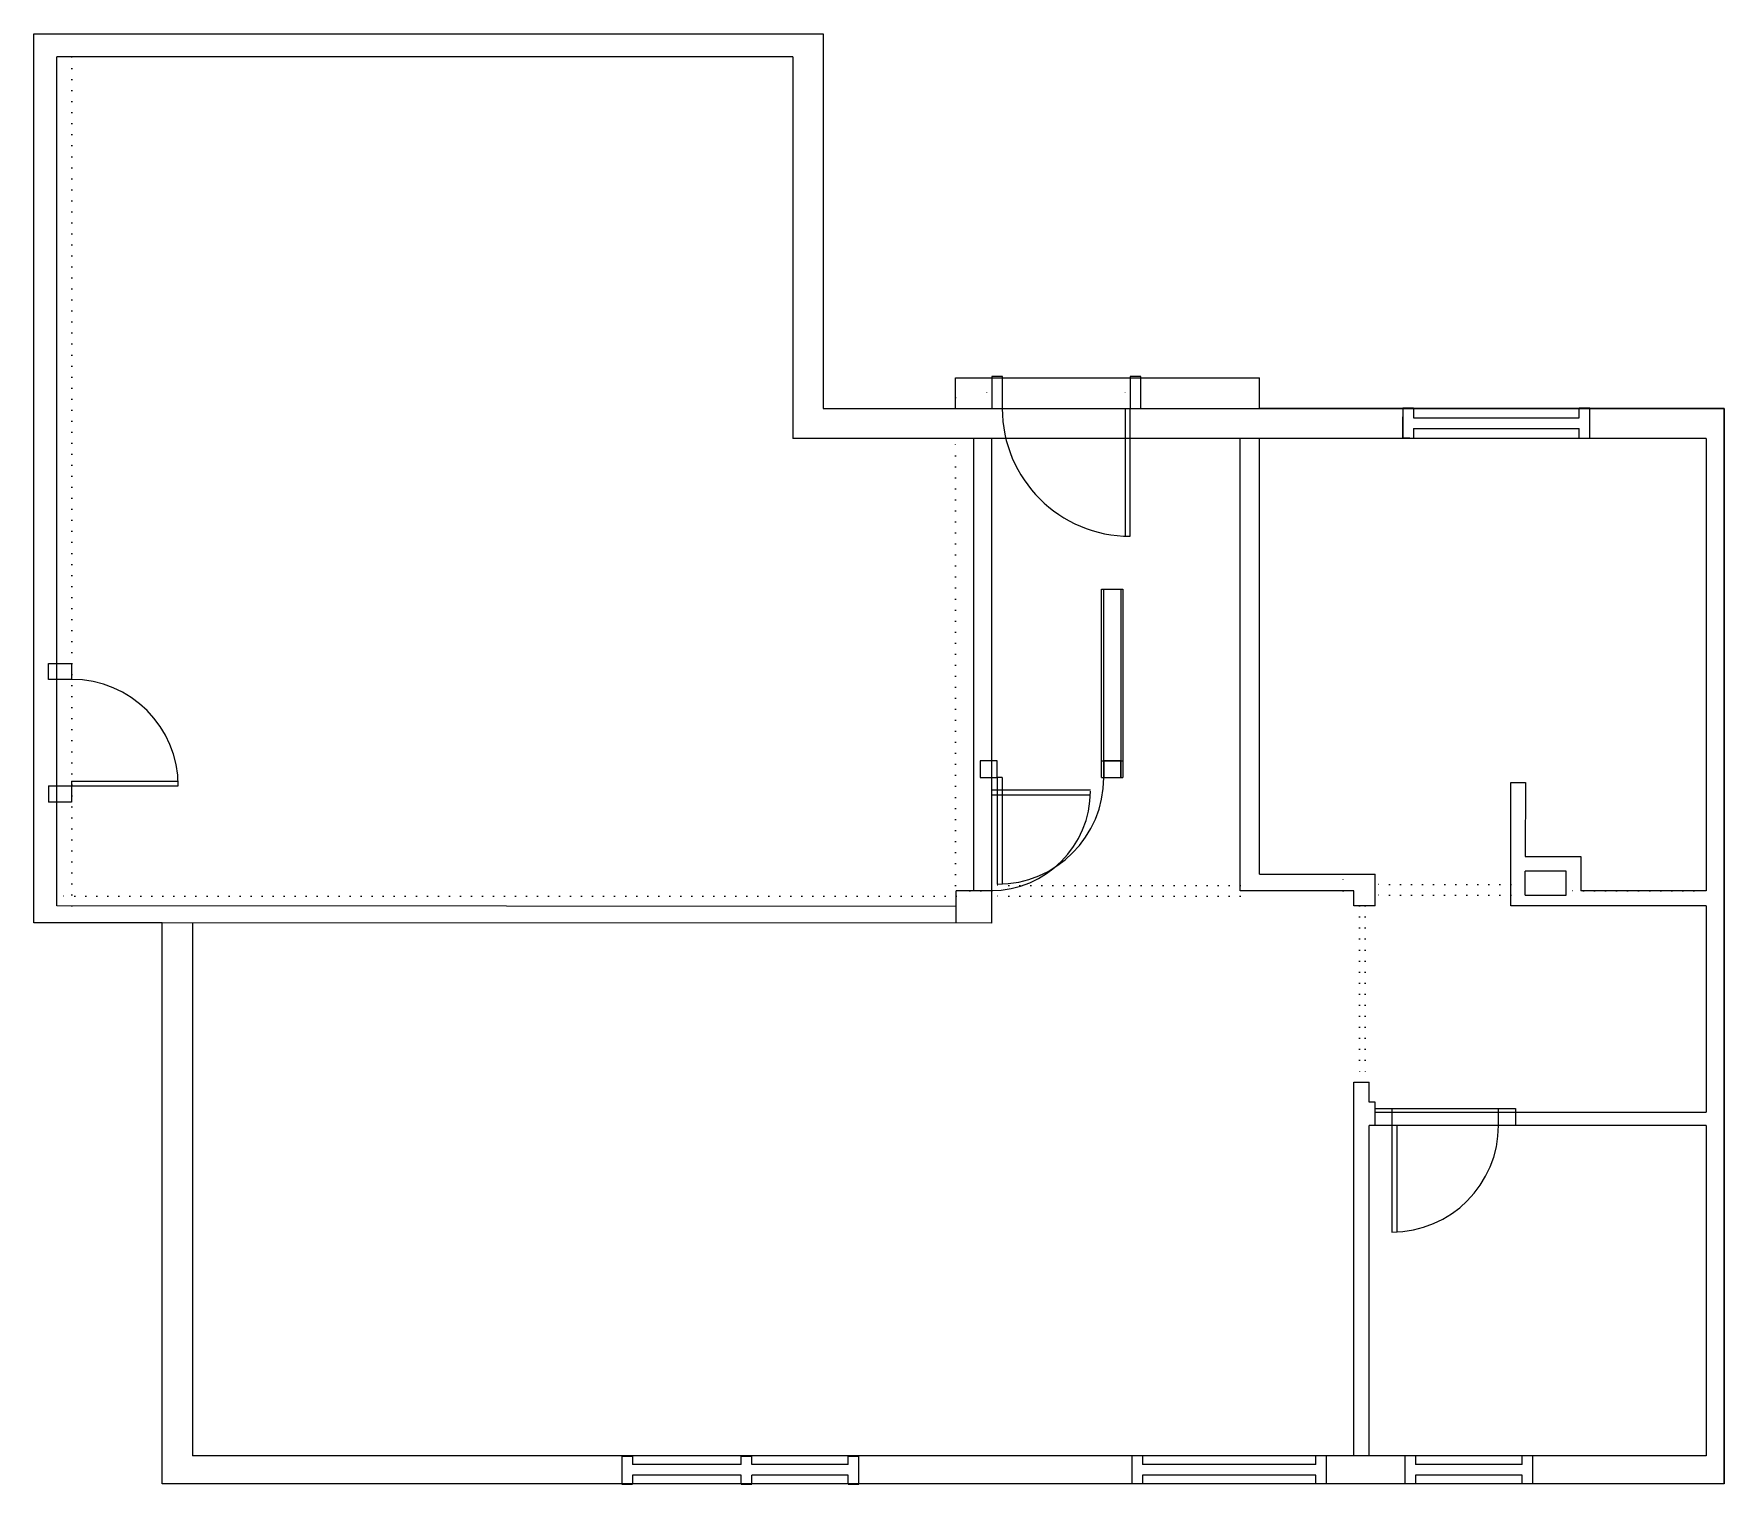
# Model space of a CAD drawing. Header units: inches. Extents: x 45 to 521, y 52 to 460.
import ezdxf
from ezdxf.enums import TextEntityAlignment as Align

# ---------------------------------------------------------------- set-up
doc = ezdxf.new("R2010")
doc.units = ezdxf.units.IN
doc.header["$MEASUREMENT"] = 0
doc.linetypes.add('ACAD_ISO07W100', pattern=[3, 0, -3])
doc.layers.add('A101-1st-floor-as-it-is', color=6, linetype='Continuous', lineweight=9)
doc.styles.add('Dimtext', font='Arial.ttf', dxfattribs={"height": 0.3125})

msp = doc.modelspace()

# ---------------------------------------------------------------- linework, layer by layer
at = {"layer": 'A101-1st-floor-as-it-is'}
for p, q in [((45.07, 209.83), (45.07, 459.95)), ((45.07, 459.95), (267.14, 459.95)), ((267.14, 459.95), (267.14, 354.57)), ((51.57, 214.57), (51.57, 453.45)), ((258.64, 453.45), (51.57, 453.45)), ((258.64, 453.45), (258.64, 346.07)), ((304.39, 354.57), (304.39, 363.2)), ((304.39, 363.2), (389.98, 363.2)), ((314.61, 363.57), (314.61, 354.57)), ((317.61, 363.57), (314.61, 363.57)), ((314.61, 363.57), (314.61, 354.57)), ((317.61, 354.57), (317.61, 363.57)), ((353.57, 363.57), (353.57, 354.57)), ((356.57, 363.57), (353.57, 363.57)), ((353.57, 363.57), (353.57, 354.57)), ((356.57, 354.57), (356.57, 363.57)), ((389.98, 354.57), (389.98, 363.2)), ((267.14, 354.57), (520.7, 354.57)), ((314.61, 354.57), (317.61, 354.57)), ((352.2, 318.59), (352.2, 354.57)), ((352.2, 354.57), (353.57, 354.57)), ((353.57, 354.57), (356.57, 354.57)), ((353.57, 318.57), (353.57, 354.57)), ((520.7, 354.57), (389.8, 354.57)), ((430.25, 354.7), (430.25, 346.2)), ((430.25, 354.7), (433.25, 354.7)), ((430.25, 346.2), (430.25, 352.2)), ((433.25, 354.7), (433.25, 351.95)), ((479.88, 351.95), (479.88, 354.7)), ((479.88, 354.7), (482.88, 354.7)), ((482.88, 346.2), (482.88, 354.7)), ((520.63, 354.57), (520.63, 51.96)), ((520.7, 354.57), (520.7, 51.96)), ((433.25, 351.95), (479.88, 351.95)), ((433.25, 348.95), (433.25, 346.2)), ((433.25, 348.95), (479.88, 348.95)), ((479.88, 346.2), (479.88, 348.95)), ((515.63, 346.07), (258.64, 346.07)), ((309.5, 346.07), (309.5, 218.83)), ((314.61, 209.7), (314.61, 346.07)), ((384.54, 218.83), (384.54, 346.07)), ((389.98, 223.48), (389.98, 346.07)), ((432.25, 346.2), (430.25, 346.2)), ((430.25, 346.2), (433.25, 346.2)), ((479.88, 346.2), (482.88, 346.2)), ((515.63, 346.07), (515.63, 218.83)), ((520.7, 346.07), (520.63, 346.07)), ((345.51, 250.69), (345.51, 303.68)), ((345.51, 303.68), (351.51, 303.68)), ((346.14, 250.69), (346.14, 303.68)), ((350.89, 303.68), (350.89, 250.69)), ((351.51, 303.68), (351.51, 250.69)), ((49.23, 278.33), (49.23, 282.83)), ((49.23, 282.83), (55.67, 282.83)), ((55.67, 282.83), (55.67, 278.33)), ((55.73, 278.33), (49.23, 278.33)), ((311.39, 255.44), (311.39, 250.69)), ((316.14, 255.44), (311.39, 255.44)), ((316.14, 250.69), (316.14, 255.44)), ((345.51, 255.44), (351.51, 255.44)), ((346.14, 255.44), (346.14, 250.69)), ((350.89, 255.44), (346.14, 255.44)), ((350.89, 250.69), (350.89, 255.44)), ((49.17, 248.33), (85.73, 248.33)), ((49.17, 248.33), (49.17, 243.77)), ((55.67, 249.7), (85.73, 249.7)), ((55.67, 249.7), (55.67, 243.77)), ((311.39, 250.69), (316.14, 250.69)), ((314.62, 248.67), (314.61, 248.67)), ((317.52, 250.69), (316.14, 250.69)), ((316.14, 250.69), (316.14, 220.69)), ((317.52, 250.69), (317.52, 220.72)), ((345.51, 250.69), (351.51, 250.69)), ((346.14, 250.69), (350.89, 250.69)), ((460.63, 214.58), (460.7, 249.28)), ((460.7, 249.28), (464.82, 249.28)), ((464.82, 249.28), (464.74, 228.51)), ((55.67, 243.77), (49.17, 243.77)), ((314.61, 247.2), (342.39, 247.2)), ((314.61, 245.82), (342.35, 245.82)), ((464.79, 240.2), (464.79, 240.2)), ((464.74, 228.51), (480.39, 228.51)), ((480.39, 228.51), (480.39, 218.83)), ((464.7, 217.58), (464.73, 224.39)), ((476.26, 224.39), (464.73, 224.39)), ((476.26, 217.58), (476.26, 224.39)), ((314.61, 218.83), (304.61, 218.83)), ((304.61, 209.7), (304.61, 218.83)), ((416.45, 218.83), (384.54, 218.83)), ((389.98, 223.48), (422.45, 223.48)), ((416.45, 214.58), (416.45, 218.83)), ((422.45, 214.58), (422.45, 223.48)), ((515.63, 218.83), (480.39, 218.83)), ((304.61, 214.46), (51.57, 214.57)), ((422.45, 214.58), (416.45, 214.58)), ((460.6, 217.58), (460.62, 217.58)), ((515.63, 214.58), (460.63, 214.58)), ((464.7, 217.58), (476.26, 217.58)), ((515.63, 214.58), (515.63, 156.59)), ((81.2, 209.83), (45.07, 209.83)), ((314.61, 209.7), (51.57, 209.82)), ((81.2, 51.96), (81.2, 209.83)), ((89.7, 209.83), (89.7, 59.83)), ((89.7, 209.83), (89.7, 59.83)), ((416.45, 59.83), (416.45, 165.02)), ((416.45, 165.02), (420.85, 165.02)), ((420.85, 159.33), (420.85, 165.02)), ((422.45, 159.33), (420.85, 159.33)), ((422.45, 156.59), (422.45, 159.33)), ((422.45, 152.83), (422.45, 157.58)), ((422.45, 157.58), (427.2, 157.58)), ((422.45, 152.83), (422.45, 157.58)), ((422.45, 157.58), (461.95, 157.58)), ((427.2, 157.58), (427.2, 152.83)), ((457.2, 152.83), (457.2, 157.58)), ((457.2, 157.58), (461.95, 157.58)), ((461.95, 157.58), (461.95, 152.83)), ((461.95, 157.58), (461.95, 152.83)), ((420.85, 59.83), (420.85, 152.83)), ((515.63, 152.83), (420.85, 152.83)), ((422.45, 156.59), (515.63, 156.59)), ((427.2, 152.83), (422.45, 152.83)), ((461.95, 152.83), (422.45, 152.83)), ((427.2, 152.83), (427.2, 122.83)), ((428.57, 152.83), (427.2, 152.83)), ((428.57, 152.83), (428.57, 122.83)), ((461.95, 152.83), (457.2, 152.83)), ((515.63, 152.83), (515.63, 59.83)), ((515.63, 59.83), (89.7, 59.83)), ((430.86, 59.83), (89.7, 59.83)), ((210.57, 59.83), (210.57, 51.96)), ((210.57, 59.76), (213.57, 59.76)), ((213.57, 59.83), (213.57, 57.39)), ((244.08, 57.39), (213.57, 57.39)), ((244.08, 57.39), (244.08, 59.83)), ((244.08, 59.76), (247.08, 59.76)), ((247.08, 57.39), (247.08, 59.83)), ((274.2, 57.39), (247.08, 57.39)), ((274.2, 57.39), (274.2, 59.83)), ((274.2, 59.76), (277.2, 59.76)), ((277.2, 51.96), (277.2, 59.83)), ((354.07, 59.83), (354.07, 51.96)), ((357.07, 59.83), (357.07, 57.39)), ((405.82, 57.39), (357.07, 57.39)), ((405.82, 57.39), (405.82, 59.83)), ((408.82, 51.96), (408.82, 59.83)), ((430.86, 59.83), (430.86, 51.96)), ((433.86, 59.83), (433.86, 57.39)), ((463.86, 57.39), (433.86, 57.39)), ((463.86, 57.39), (463.86, 59.83)), ((466.86, 51.96), (466.86, 59.83)), ((244.08, 54.39), (213.57, 54.39)), ((213.57, 54.39), (213.57, 51.96)), ((244.08, 51.96), (244.08, 54.39)), ((274.2, 54.39), (247.08, 54.39)), ((247.08, 51.96), (247.08, 54.39)), ((274.2, 51.96), (274.2, 54.39)), ((357.07, 54.39), (357.07, 51.96)), ((405.82, 54.39), (357.07, 54.39)), ((405.82, 51.96), (405.82, 54.39)), ((433.86, 54.39), (433.86, 51.96)), ((463.86, 54.39), (433.86, 54.39)), ((463.86, 51.96), (463.86, 54.39)), ((520.7, 51.96), (81.2, 51.96)), ((210.57, 51.92), (213.57, 51.92)), ((210.57, 51.89), (213.57, 51.89)), ((244.08, 51.89), (247.08, 51.89)), ((274.2, 51.89), (277.2, 51.89)), ((274.2, 51.89), (277.2, 51.89))]:
    msp.add_line(p, q, dxfattribs=at)
at = {"layer": 'A101-1st-floor-as-it-is', "linetype": 'ACAD_ISO07W100'}
for p, q in [((55.73, 214.58), (55.73, 453.45)), ((304.39, 354.57), (304.39, 363.2)), ((304.39, 220.33), (304.39, 346.07)), ((314.61, 218.83), (304.61, 218.83)), ((384.54, 220.33), (314.61, 220.33)), ((413.45, 218.83), (413.45, 223.48)), ((460.65, 220.58), (422.45, 220.58)), ((512.13, 218.83), (476.26, 218.83)), ((304.61, 217.33), (51.57, 217.33)), ((384.54, 217.33), (314.61, 217.33)), ((418.07, 214.58), (418.07, 165.02)), ((419.7, 214.58), (419.7, 165.02)), ((460.64, 217.58), (422.45, 217.58))]:
    msp.add_line(p, q, dxfattribs=at)
at = {"layer": 'A101-1st-floor-as-it-is'}
for centre, radius, start, end in [((353.57, 354.57), 36, 180, 270), ((55.73, 248.33), 30, 0, 90), ((316.14, 250.69), 30, 270, 0), ((314.39, 246.91), 28, 270, 0), ((427.2, 152.83), 30, 270, 0)]:
    msp.add_arc(centre, radius, start, end, dxfattribs=at)

# ---------------------------------------------------------------- texts
at = {"layer": 'A101-1st-floor-as-it-is', "style": 'Dimtext'}
for p in [(313.17, 359.09), (352.14, 359.09)]:
    msp.add_attdef('ID', text='999', height=0.312, rotation=270, dxfattribs=at).set_placement(p, align=Align.MIDDLE_CENTER)

doc.saveas('drawing.dxf')
